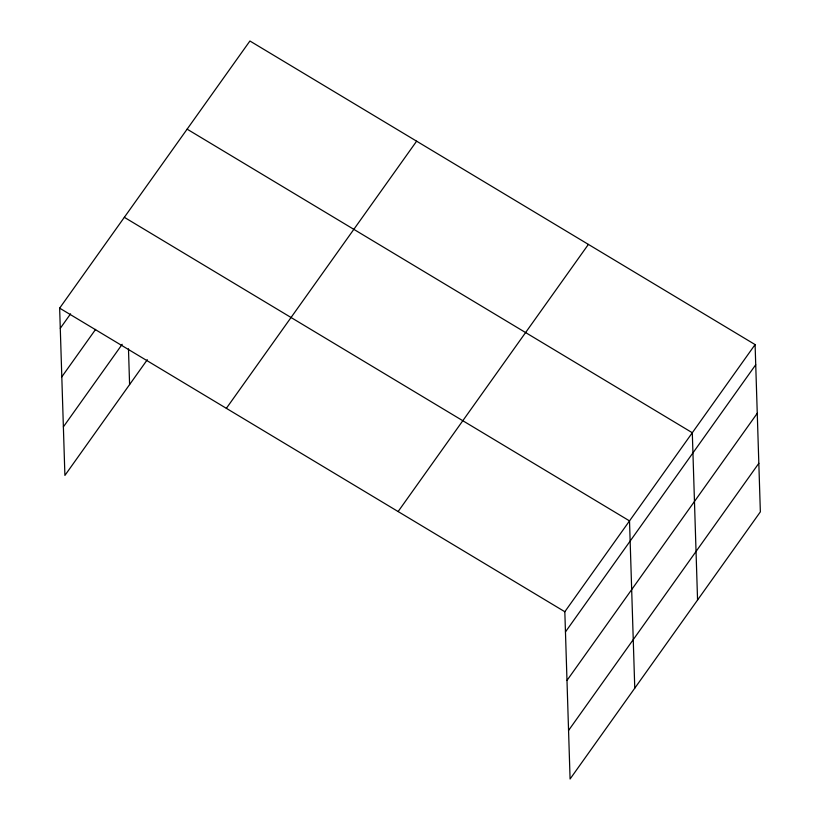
<?xml version="1.0" encoding="UTF-8"?>
<svg xmlns="http://www.w3.org/2000/svg" width="820" height="820" viewBox="0 0 820 820"><rect width="100%" height="100%" fill="white"/><g stroke="black" fill="none" stroke-linecap="round" stroke-linejoin="round"><path stroke-width="1.23" d="M147.323 359.693L64.903 475.415L59.645 308.146L249.915 41L755.097 344.584L760.355 511.854L570.084 779L564.826 611.73L755.097 344.584M60.28 328.308L70.571 313.855M61.807 376.851L95.622 329.373M63.376 426.871L122.19 344.297M226.361 408.329L416.621 141.184M398.12 511.547L588.391 244.401M565.462 631.892L755.732 364.746M566.989 680.436L757.26 413.29M568.557 730.456L758.828 463.31M187.124 129.16L692.305 432.745L697.564 600.014M124.343 217.32L629.514 520.905L634.772 688.175M59.645 308.146L564.826 611.73M128.474 348.818L129.591 384.58"/></g></svg>
